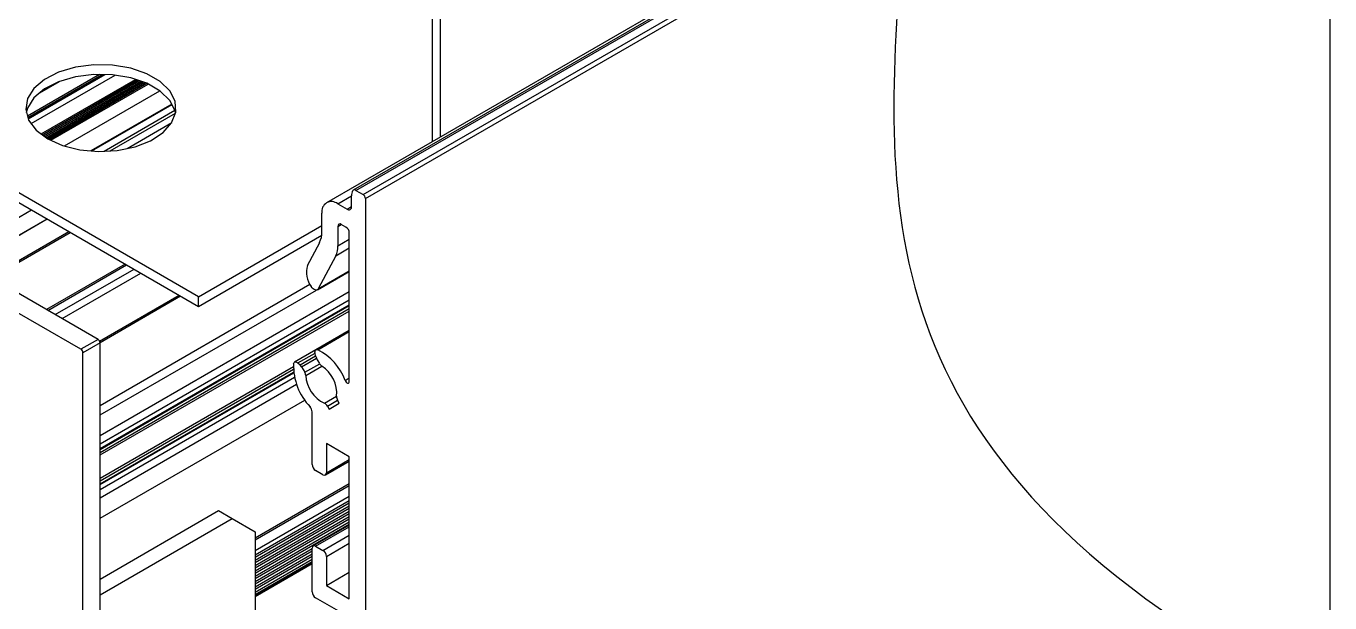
# Model space of a CAD drawing. Extents: x -0.55 to 6.27, y -6.77 to 0.
# Drawn here: x 2.248 to 6.27, y -4.276 to -2.497 of the extents above; entities that cross this region are included whole.
import ezdxf

# ---------------------------------------------------------------- set-up
doc = ezdxf.new("R2010")
doc.units = 0
doc.header["$LTSCALE"] = 0.5
doc.header["$MEASUREMENT"] = 0
for name, color, linetype in [('End Cap', 92, 'CONTINUOUS'), ('Housing', 150, 'CONTINUOUS'), ('Mounting', 4, 'CONTINUOUS')]:
    doc.layers.add(name, color=color, linetype=linetype)
doc.layers.add('Text-Unprinted', color=131, linetype='CONTINUOUS', plot=False)

msp = doc.modelspace()

# ---------------------------------------------------------------- linework, layer by layer
at = {"layer": 'End Cap', "transparency": 16777216}
for p, q in [((2.4703, -3.4635), (0.0594, -2.0718)), ((2.4172, -3.4942), (0.0064, -2.1024)), ((2.4703, -3.4635), (2.4172, -3.4942)), ((2.4766, -3.4746), (2.4236, -3.5052)), ((2.4766, -6.7342), (2.4766, -3.4746)), ((2.4236, -6.7648), (2.4236, -3.5052)), ((2.4766, -4.2027), (2.8419, -3.9919)), ((2.4766, -4.2517), (2.8843, -4.0164)), ((2.8419, -3.9919), (2.8843, -4.0164)), ((2.8843, -4.0164), (2.955, -4.0572)), ((2.955, -4.0572), (2.955, -4.3213))]:
    msp.add_line(p, q, dxfattribs=at)
for centre in [(2.4098, -3.5058), (2.4628, -3.4752)]:
    msp.add_arc(centre, 0.0138, 2.6055, 57.3945, dxfattribs=at)
at = {"layer": 'Housing', "transparency": 16777216}
for p, q in [((4.9606, -2.0113), (3.1749, -3.0422)), ((4.9603, -2.0204), (3.2576, -3.0033)), ((3.2651, -3.0041), (4.9601, -2.0256)), ((3.2877, -3.0171), (4.9589, -2.0523)), ((3.2947, -3.0294), (4.9581, -2.0691)), ((2.4747, -2.6467), (2.2526, -2.7749)), ((2.2538, -2.7793), (2.4832, -2.6468)), ((2.2549, -2.7833), (2.4911, -2.647)), ((2.2641, -2.7983), (2.5232, -2.6487)), ((2.2909, -2.703), (2.3514, -2.6681)), ((2.2945, -2.8298), (2.5857, -2.6618)), ((2.2982, -2.8326), (2.591, -2.6636)), ((2.2986, -2.8329), (2.5916, -2.6638)), ((2.3023, -2.8357), (2.5969, -2.6656)), ((2.3027, -2.8359), (2.5974, -2.6658)), ((2.3064, -2.8387), (2.6028, -2.6676)), ((2.3068, -2.839), (2.6033, -2.6678)), ((2.3105, -2.8418), (2.6087, -2.6696)), ((2.3109, -2.842), (2.6092, -2.6698)), ((2.3146, -2.8448), (2.6146, -2.6717)), ((2.315, -2.8451), (2.6151, -2.6718)), ((2.3199, -2.8472), (2.6205, -2.6737)), ((2.3203, -2.8474), (2.621, -2.6738)), ((2.325, -2.8495), (2.6252, -2.6762)), ((2.3667, -2.867), (2.6612, -2.697)), ((2.6975, -2.7379), (2.4479, -2.882)), ((2.4515, -2.8823), (2.6985, -2.7397)), ((2.4886, -2.8832), (2.7072, -2.757)), ((2.5073, -2.8822), (2.7087, -2.766)), ((2.5596, -2.8747), (2.6974, -2.7952)), ((3.2651, -3.0041), (3.2877, -3.0171)), ((3.2099, -3.0457), (3.2523, -3.0212)), ((3.2099, -3.0457), (3.2382, -3.062)), ((3.2382, -3.062), (3.2523, -3.0539)), ((3.2523, -3.0539), (3.2523, -3.0212)), ((3.2947, -3.0294), (3.2947, -6.2792)), ((2.0224, -3.205), (2.2654, -3.0646)), ((2.07, -3.2324), (2.313, -3.0921)), ((2.0702, -3.2326), (2.3133, -3.0923)), ((3.1602, -3.0734), (3.1604, -3.0733)), ((3.1604, -3.1337), (3.1604, -3.0743)), ((2.1372, -3.2712), (2.3802, -3.1309)), ((2.1416, -3.2738), (2.3846, -3.1335)), ((3.2099, -3.1151), (3.2205, -3.109)), ((3.2099, -3.1151), (3.2099, -3.175)), ((3.2346, -3.1171), (3.2205, -3.109)), ((3.2452, -3.5933), (3.2452, -3.1355)), ((3.1163, -3.2355), (3.1538, -3.1644)), ((3.2099, -3.175), (3.2452, -3.1546)), ((3.2033, -3.2057), (3.1496, -3.3076)), ((3.2033, -3.2057), (3.2452, -3.1814)), ((2.554, -3.2313), (2.311, -3.3716)), ((2.3154, -3.3741), (2.5584, -3.2338)), ((2.338, -3.3872), (2.5811, -3.2469)), ((3.1468, -3.3106), (3.2452, -3.2538)), ((3.1496, -3.3076), (3.2452, -3.2524)), ((2.3592, -3.3994), (2.6023, -3.2591)), ((2.4766, -3.6671), (3.1236, -3.2936)), ((2.4751, -3.4689), (2.7204, -3.3273)), ((2.4765, -3.4732), (2.7248, -3.3298)), ((2.4766, -3.6966), (3.1438, -3.3115)), ((2.4766, -3.7601), (3.2452, -3.3164)), ((2.4766, -3.7855), (3.2452, -3.3418)), ((2.4766, -3.8005), (3.2452, -3.3568)), ((2.4766, -3.8028), (3.2452, -3.3591)), ((2.4766, -3.8028), (3.2452, -3.3591)), ((2.4766, -3.8125), (3.2452, -3.3688)), ((2.4766, -3.8202), (3.2452, -3.3765)), ((2.4766, -3.8202), (3.2452, -3.3765)), ((3.2452, -3.4362), (3.1423, -3.4956)), ((3.1485, -3.4957), (3.2452, -3.4398)), ((3.142, -3.4957), (3.0764, -3.5337)), ((3.0866, -3.5364), (3.1396, -3.5058)), ((3.0866, -3.5364), (3.0934, -3.5424)), ((3.0934, -3.5424), (3.1414, -3.5147)), ((3.0981, -3.5483), (3.1441, -3.5218)), ((3.1078, -3.5651), (3.1538, -3.5386)), ((3.1414, -3.5147), (3.1396, -3.5058)), ((3.1538, -3.5385), (3.1441, -3.5218)), ((2.4766, -3.8918), (3.0727, -3.5476)), ((2.4766, -3.8995), (3.0728, -3.5553)), ((2.4766, -3.9091), (3.0735, -3.5645)), ((2.4766, -3.9114), (3.0737, -3.5667)), ((3.0981, -3.5483), (3.1078, -3.5651)), ((3.1109, -3.5751), (3.1609, -3.5462)), ((2.4766, -3.9264), (3.0761, -3.5804)), ((2.4766, -3.9519), (3.0824, -3.6022)), ((3.2322, -3.5901), (3.2452, -3.5826)), ((2.4766, -4.0153), (3.1077, -3.651)), ((3.1684, -3.6605), (3.2061, -3.6387)), ((3.178, -3.6694), (3.209, -3.6515)), ((3.2144, -3.6607), (3.209, -3.6515)), ((3.1307, -3.8496), (3.1307, -3.6867)), ((3.178, -3.6694), (3.1834, -3.6786)), ((3.1834, -3.6786), (3.2144, -3.6607)), ((3.2452, -3.8259), (3.1745, -3.7851)), ((3.1745, -3.7851), (3.1745, -3.8749)), ((3.1714, -3.8818), (3.2452, -3.8392)), ((3.1745, -3.8749), (3.2452, -3.8341)), ((3.2452, -4.2636), (3.2452, -3.8259)), ((3.1639, -3.8811), (3.1413, -3.868)), ((3.2452, -3.9092), (2.955, -4.0767)), ((2.955, -4.0818), (3.2452, -3.9142)), ((2.955, -4.1148), (3.2452, -3.9472)), ((2.955, -4.128), (3.2452, -3.9604)), ((2.955, -4.1352), (3.2452, -3.9677)), ((2.955, -4.1443), (3.2452, -3.9767)), ((2.955, -4.1444), (3.2452, -3.9769)), ((2.955, -4.1517), (3.2452, -3.9841)), ((2.955, -4.1607), (3.2452, -3.9932)), ((2.955, -4.1609), (3.2452, -3.9933)), ((2.955, -4.1681), (3.2452, -4.0006)), ((2.955, -4.1772), (3.2452, -4.0096)), ((2.955, -4.1773), (3.2452, -4.0098)), ((2.955, -4.1846), (3.2452, -4.0171)), ((2.955, -4.1937), (3.2452, -4.0261)), ((2.955, -4.1938), (3.2452, -4.0263)), ((2.955, -4.2011), (3.2452, -4.0335)), ((3.2452, -4.0364), (3.1338, -4.1008)), ((3.1413, -4.1015), (3.2452, -4.0415)), ((3.1413, -4.1015), (3.1639, -4.1146)), ((3.1639, -4.1146), (3.2452, -4.0676)), ((3.1745, -4.133), (3.2452, -4.0921)), ((2.955, -4.2101), (3.1307, -4.1087)), ((2.955, -4.2103), (3.1307, -4.1088)), ((2.955, -4.2175), (3.1307, -4.1161)), ((2.955, -4.2266), (3.1307, -4.1252)), ((2.955, -4.2267), (3.1307, -4.1253)), ((2.955, -4.234), (3.1307, -4.1326)), ((2.955, -4.243), (3.1307, -4.1416)), ((2.955, -4.2432), (3.1307, -4.1418)), ((3.1307, -4.2424), (3.1307, -4.1076)), ((3.1745, -4.133), (3.1745, -4.2228)), ((2.955, -4.2505), (3.1307, -4.149)), ((3.1307, -4.1525), (2.955, -4.2539)), ((2.955, -4.2566), (3.1307, -4.1552)), ((3.1745, -4.2228), (3.2452, -4.182)), ((3.1745, -4.2228), (3.2452, -4.2636)), ((3.2346, -4.3146), (3.1413, -4.2607))]:
    msp.add_line(p, q, dxfattribs=at)
at = {"layer": 'Housing', "transparency": 16777216, "flags": 128}
for points in [[(3.1496, -3.3076), (3.1479, -3.3098), (3.1457, -3.3111), (3.1429, -3.3115), (3.1399, -3.311), (3.1367, -3.3096), (3.1335, -3.3073), (3.1305, -3.3043), (3.1278, -3.3007)], [(3.1396, -3.5058), (3.1392, -3.503), (3.1394, -3.5005), (3.14, -3.4983), (3.141, -3.4966), (3.1425, -3.4955), (3.1443, -3.4949), (3.1463, -3.495), (3.1485, -3.4957)], [(3.0733, -3.5391), (3.0738, -3.5368), (3.0748, -3.535), (3.0762, -3.5338), (3.0779, -3.5331), (3.0799, -3.533), (3.0821, -3.5336), (3.0844, -3.5347), (3.0866, -3.5364)], [(3.2322, -3.5901), (3.2337, -3.5929), (3.2356, -3.5954), (3.2379, -3.5972), (3.2401, -3.5982), (3.2422, -3.5983), (3.2438, -3.5974), (3.2449, -3.5957), (3.2452, -3.5933)]]:
    msp.add_lwpolyline(points, dxfattribs=at)
at = {"layer": 'Housing', "transparency": 16777216}
for centre, radius, start, end in [((3.2818, -3.019), 0.0296, 152.4827, 184.2305), ((3.2609, -3.009), 0.00648, 50.1004, 145.4335), ((3.1906, -3.0694), 0.0306, 50.7967, 189.214), ((3.2437, -3.0553), 0.00873, 230.7967, 9.214), ((3.2794, -3.0301), 0.0154, 2.6055, 57.3945), ((3.0944, -3.1355), 0.066, 334.0641, 1.5682), ((3.2163, -3.1141), 0.00655, 50.7967, 189.214), ((3.2222, -3.1366), 0.0231, 2.6055, 57.3945), ((3.1439, -3.1768), 0.066, 334.0641, 1.5682), ((3.1834, -3.2573), 0.0705, 162.0132, 217.9706), ((3.0663, -3.6527), 0.1773, 20.6817, 62.3637), ((3.2553, -3.5453), 0.182, 178.0335, 224.0084), ((3.1648, -3.5097), 0.0239, 192.0868, 210.3245), ((3.1731, -3.5279), 0.022, 209.0298, 236.4056), ((3.0773, -3.5602), 0.0239, 29.6752, 47.9139), ((3.0889, -3.5764), 0.022, 3.596, 30.9696), ((3.2113, -3.5695), 0.1005, 183.1555, 244.748), ((3.1059, -3.6304), 0.1006, 355.2529, 56.8437), ((3.2255, -3.641), 0.0196, 173.2945, 212.341), ((3.1074, -3.6878), 0.0233, 2.8241, 43.3791), ((3.1607, -3.6784), 0.0196, 27.6578, 66.7085), ((3.1537, -3.8486), 0.0231, 182.6055, 237.3945), ((3.1681, -3.876), 0.00655, 230.7967, 9.214), ((3.1371, -4.1066), 0.00655, 50.7967, 189.214), ((3.1515, -4.134), 0.0231, 2.6055, 57.3945), ((3.1537, -4.2413), 0.0231, 182.6055, 237.3945)]:
    msp.add_arc(centre, radius, start, end, dxfattribs=at)
at = {"layer": 'Housing', "color": 1, "transparency": 16777216}
msp.add_open_spline([(3.6186, 0), (5.0485, -0.7086), (4.9443, -2.3011), (4.8401, -3.8935), (6.27, -4.6021)], degree=3, dxfattribs=at)
at = {"layer": 'Mounting', "transparency": 16777216}
for p, q in [((3.5007, -2.1725), (3.5007, -2.8541)), ((3.5261, -2.8394), (3.5261, -2.1872)), ((2.7802, -3.3324), (1.4705, -2.5764)), ((1.4705, -2.6058), (2.7802, -3.3618)), ((2.7802, -3.3324), (3.1604, -3.1129)), ((2.7802, -3.3618), (3.16, -3.1425)), ((2.7802, -3.3618), (2.7802, -3.3324))]:
    msp.add_line(p, q, dxfattribs=at)
at = {"layer": 'Mounting', "transparency": 16777216, "flags": 128}
for points in [[(2.3149, -2.845), (2.3608, -2.8656), (2.4142, -2.8789), (2.4716, -2.8842), (2.5295, -2.881), (2.5842, -2.8696), (2.6323, -2.8508), (2.6708, -2.8256), (2.6972, -2.7957), (2.7099, -2.7629), (2.7081, -2.7293), (2.6918, -2.6971), (2.6622, -2.6682), (2.6211, -2.6445), (2.571, -2.6274), (2.5152, -2.618), (2.4571, -2.617), (2.4003, -2.6243), (2.3485, -2.6395), (2.3049, -2.6617), (2.2722, -2.6895), (2.2525, -2.7211), (2.247, -2.7545), (2.2561, -2.7877), (2.2792, -2.8185), (2.3149, -2.845)], [(2.7095, -2.765), (2.7081, -2.7587), (2.6918, -2.7265), (2.6622, -2.6976), (2.6211, -2.6739), (2.571, -2.6568), (2.5152, -2.6474), (2.4571, -2.6464), (2.4003, -2.6537), (2.3485, -2.6689), (2.3049, -2.6911), (2.2722, -2.7189), (2.2525, -2.7505), (2.2483, -2.765)]]:
    msp.add_lwpolyline(points, dxfattribs=at)
at = {"layer": 'Text-Unprinted', "ltscale": 0.5, "transparency": 16777216}
msp.add_lwpolyline([(0, 0), (6.27, 0), (6.27, -6.7694), (0, -6.7694)], close=True, dxfattribs=at)

doc.saveas('drawing.dxf')
